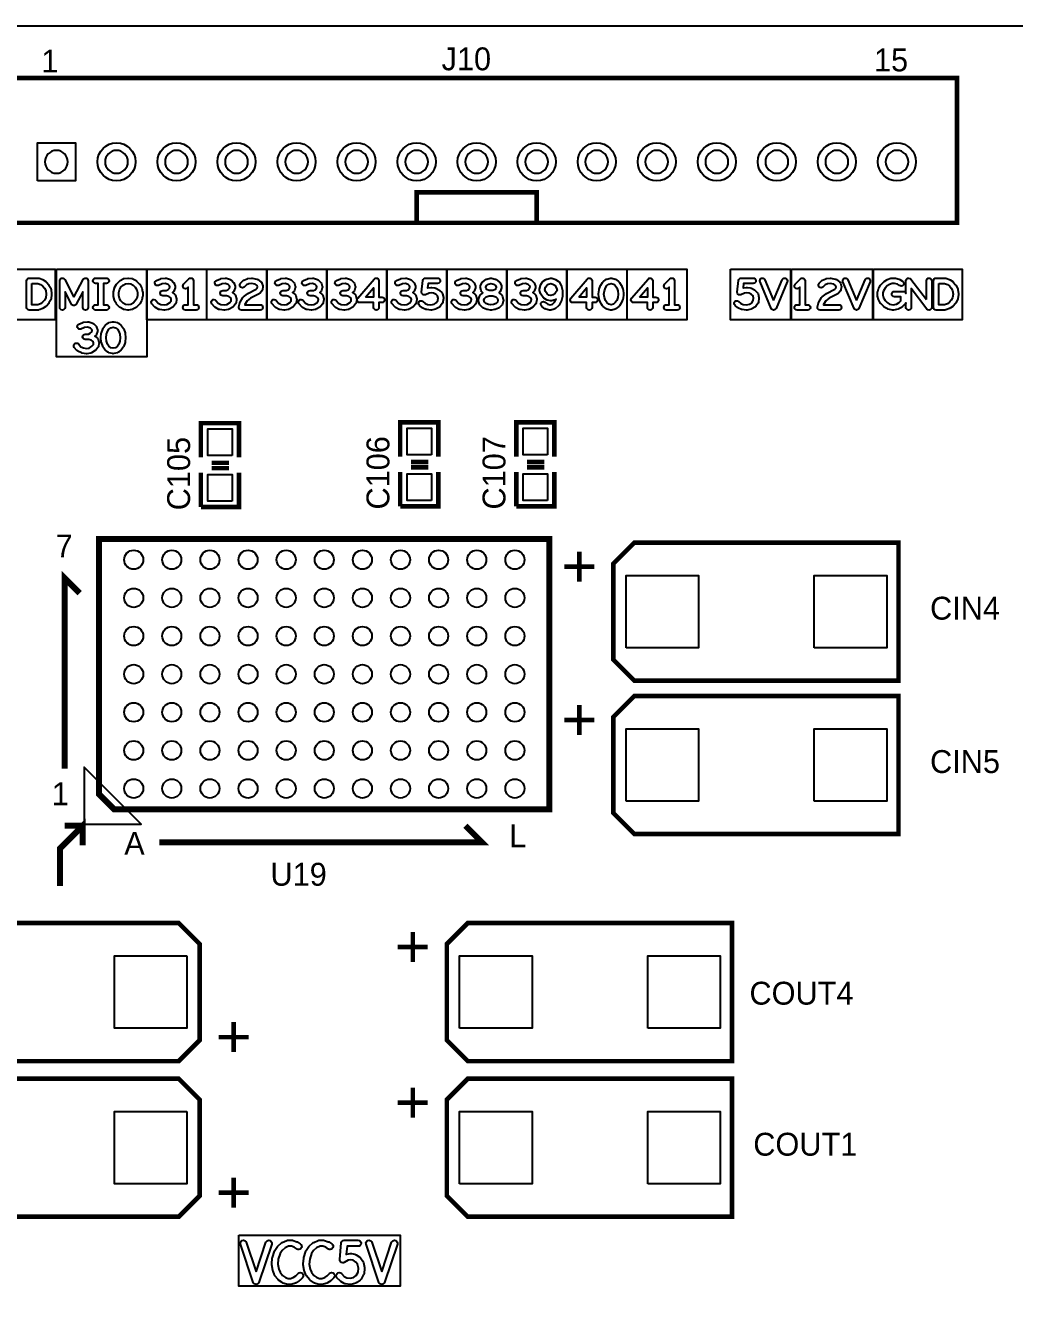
# Model space of a CAD drawing. Extents: x 0 to 260, y 0 to 180.
# Drawn here: x 73.58 to 106.51, y 137.4 to 180.34 of the extents above; entities that cross this region are included whole.
import ezdxf

# ---------------------------------------------------------------- set-up
doc = ezdxf.new("R2010")
doc.units = 0
for name, color, linetype in [('BG_DRILLHOLE', 193, 'CONTINUOUS'), ('BG_OUTLINE', 253, 'CONTINUOUS'), ('BG_SILKSCREEN_TOP', 6, 'CONTINUOUS'), ('PG_SILKSCREEN_TOP', 254, 'CONTINUOUS'), ('PIN_TOP', 96, 'CONTINUOUS'), ('RD_SILKSCREEN_TOP', 85, 'CONTINUOUS')]:
    doc.layers.add(name, color=color, linetype=linetype)

msp = doc.modelspace()

# ---------------------------------------------------------------- linework, layer by layer
at = {"layer": 'BG_DRILLHOLE'}
for points in [[(74.981562, 175.809656, 1), (74.219562, 175.809656, 1)], [(76.983082, 175.809656, 1), (76.221082, 175.809656, 1)], [(78.982062, 175.809656, 1), (78.220062, 175.809656, 1)], [(80.981042, 175.809656, 1), (80.219042, 175.809656, 1)], [(82.982562, 175.809656, 1), (82.220562, 175.809656, 1)], [(84.981542, 175.809656, 1), (84.219542, 175.809656, 1)], [(86.983062, 175.809656, 1), (86.221062, 175.809656, 1)], [(88.982042, 175.809656, 1), (88.220042, 175.809656, 1)], [(90.981022, 175.809656, 1), (90.219022, 175.809656, 1)], [(92.982542, 175.809656, 1), (92.220542, 175.809656, 1)], [(94.981522, 175.809656, 1), (94.219522, 175.809656, 1)], [(96.983042, 175.809656, 1), (96.221042, 175.809656, 1)], [(98.982022, 175.809656, 1), (98.220022, 175.809656, 1)], [(100.981002, 175.809656, 1), (100.219002, 175.809656, 1)], [(102.982522, 175.809656, 1), (102.220522, 175.809656, 1)]]:
    msp.add_lwpolyline(points, format="xyb", close=True, dxfattribs=at)
at = {"layer": 'BG_OUTLINE'}
msp.add_lwpolyline([(0, 180.34), (254, 180.34), (254, 0), (0, 0)], close=True, dxfattribs=at)
at = {"layer": 'BG_SILKSCREEN_TOP'}
for points in [[(71.61022, 172.23867), (74.560938, 172.23867), (74.560938, 170.54195), (71.61022, 170.54195)], [(74.5998, 172.23867), (77.608938, 172.23867), (77.608938, 169.3164), (74.5998, 169.3164)], [(77.61732, 172.23867), (79.59852, 172.23867), (79.59852, 170.54195), (77.61732, 170.54195)], [(79.6163, 172.23867), (81.5975, 172.23867), (81.5975, 170.54195), (79.6163, 170.54195)], [(81.61782, 172.23867), (83.59902, 172.23867), (83.59902, 170.54195), (81.61782, 170.54195)], [(83.6168, 172.23867), (85.598, 172.23867), (85.598, 170.54195), (83.6168, 170.54195)], [(85.61832, 172.23867), (87.59952, 172.23867), (87.59952, 170.54195), (85.61832, 170.54195)], [(87.6173, 172.23867), (89.5985, 172.23867), (89.5985, 170.54195), (87.6173, 170.54195)], [(89.61628, 172.23867), (91.59748, 172.23867), (91.59748, 170.54195), (89.61628, 170.54195)], [(91.6178, 172.23867), (93.599, 172.23867), (93.599, 170.54195), (91.6178, 170.54195)], [(93.61678, 172.23867), (95.59798, 172.23867), (95.59798, 170.54195), (93.61678, 170.54195)], [(97.0534, 172.23867), (99.06, 172.23867), (99.06, 170.54195), (97.0534, 170.54195)], [(99.084638, 172.23867), (101.787198, 172.23867), (101.787198, 170.54195), (99.084638, 170.54195)], [(101.82098, 172.23867), (104.771698, 172.23867), (104.771698, 170.54195), (101.82098, 170.54195)], [(73.786238, 171.760134), (73.9775, 171.760134), (74.07148, 171.724828), (74.141076, 171.6786), (74.201782, 171.605702), (74.247756, 171.52493), (74.259694, 171.404534), (74.247756, 171.284138), (74.201782, 171.203366), (74.141076, 171.130468), (74.07148, 171.08424), (73.9775, 171.048934), (73.786238, 171.048934)], [(76.897484, 171.748196), (76.9874, 171.759372), (77.077316, 171.748196), (77.15504, 171.703746), (77.227176, 171.63161), (77.27442, 171.548806), (77.29855, 171.452794), (77.29855, 171.356274), (77.27442, 171.260262), (77.227176, 171.177458), (77.15504, 171.105322), (77.077316, 171.060872), (76.9874, 171.049696), (76.897484, 171.060872), (76.81976, 171.105322), (76.747624, 171.177458), (76.70038, 171.260262), (76.67625, 171.356274), (76.67625, 171.452794), (76.70038, 171.548806), (76.747624, 171.63161), (76.81976, 171.703746)], [(84.90077, 171.300902), (85.1662, 171.609512), (85.1662, 171.300902)], [(89.01811, 171.345352), (89.13749, 171.345352), (89.237312, 171.312078), (89.29497, 171.25442), (89.311226, 171.197016), (89.29497, 171.139866), (89.250774, 171.09567), (89.159334, 171.06138), (89.0778, 171.04995), (88.996266, 171.06138), (88.904826, 171.09567), (88.86063, 171.139866), (88.844374, 171.197016), (88.86063, 171.25442), (88.918288, 171.312078)], [(88.997028, 171.737274), (89.0778, 171.75734), (89.158572, 171.737274), (89.228168, 171.68749), (89.250266, 171.635674), (89.235534, 171.584366), (89.192862, 171.54144), (89.137744, 171.523152), (89.017856, 171.523152), (88.962738, 171.54144), (88.920066, 171.584366), (88.905334, 171.635674), (88.927432, 171.68749)], [(90.994738, 171.736766), (91.075256, 171.757086), (91.142566, 171.737782), (91.204034, 171.696634), (91.259914, 171.607226), (91.278202, 171.525946), (91.217496, 171.435014), (91.15425, 171.382182), (91.071954, 171.361608), (91.00566, 171.371006), (90.94724, 171.410376), (90.89136, 171.488354), (90.87231, 171.55414), (90.89263, 171.634658), (90.93327, 171.696126)], [(92.00007, 171.300902), (92.2655, 171.609512), (92.2655, 171.300902)], [(93.00083, 171.738036), (93.0783, 171.75734), (93.15577, 171.738036), (93.219016, 171.685458), (93.265244, 171.615862), (93.302328, 171.517056), (93.314774, 171.404534), (93.302328, 171.292012), (93.265244, 171.193206), (93.219016, 171.12361), (93.15577, 171.071032), (93.0783, 171.051728), (93.00083, 171.071032), (92.937584, 171.12361), (92.891356, 171.193206), (92.854272, 171.292012), (92.841826, 171.404534), (92.854272, 171.517056), (92.891356, 171.615862), (92.937584, 171.685458)], [(94.02445, 171.300902), (94.28988, 171.609512), (94.28988, 171.300902)], [(103.996998, 171.760134), (104.18826, 171.760134), (104.28224, 171.724828), (104.351836, 171.6786), (104.412542, 171.605702), (104.458516, 171.52493), (104.470454, 171.404534), (104.458516, 171.284138), (104.412542, 171.203366), (104.351836, 171.130468), (104.28224, 171.08424), (104.18826, 171.048934), (103.996998, 171.048934)], [(76.41463, 170.286172), (76.4921, 170.305476), (76.56957, 170.286172), (76.632816, 170.233594), (76.679044, 170.163998), (76.716128, 170.065192), (76.728574, 169.95267), (76.716128, 169.840148), (76.679044, 169.741342), (76.632816, 169.671746), (76.56957, 169.619168), (76.4921, 169.599864), (76.41463, 169.619168), (76.351384, 169.671746), (76.305156, 169.741342), (76.268072, 169.840148), (76.255626, 169.95267), (76.268072, 170.065192), (76.305156, 170.163998), (76.351384, 170.233594)], [(80.674464, 140.06195), (86.05266, 140.06195), (86.05266, 138.36523), (80.674464, 138.36523)]]:
    msp.add_lwpolyline(points, close=True, dxfattribs=at)
for points in [[(73.608438, 171.849034, -0.414214), (73.697338, 171.937934), (73.993502, 171.937934, -0.089934), (74.024744, 171.932346), (74.143362, 171.887896, -0.057374), (74.161396, 171.878498), (74.250296, 171.819316, -0.072224), (74.269346, 171.802298), (74.343514, 171.713398, -0.044276), (74.352404, 171.700444), (74.411586, 171.596558, -0.10464), (74.422762, 171.561506), (74.437494, 171.413424, -0.025066), (74.438002, 171.404534, -0.025066), (74.437494, 171.395644), (74.422762, 171.247562, -0.10464), (74.411586, 171.21251), (74.352404, 171.108624, -0.044276), (74.343514, 171.09567), (74.269346, 171.00677, -0.072224), (74.250296, 170.989752), (74.161396, 170.93057, -0.057374), (74.143362, 170.921172), (74.024744, 170.876722, -0.089934), (73.993502, 170.871134), (73.697338, 170.871134, -0.414214), (73.608438, 170.960034)], [(75.184, 171.300902), (75.490324, 171.889928, -0.280031), (75.569318, 171.937934, -0.414214), (75.658218, 171.849034), (75.658218, 170.960034, -1), (75.480418, 170.960034), (75.480418, 171.485306), (75.262994, 171.067222, -0.607717), (75.105006, 171.067222), (74.887582, 171.485306), (74.887582, 170.960034, -1), (74.709782, 170.960034), (74.709782, 171.849034, -0.414214), (74.798682, 171.937934, -0.280031), (74.877676, 171.889928)], [(75.9079, 171.760134, -1), (75.9079, 171.937934), (76.2635, 171.937934, -1), (76.2635, 171.760134), (76.1746, 171.760134), (76.1746, 171.048934), (76.2635, 171.048934, -1), (76.2635, 170.871134), (75.9079, 170.871134, -1), (75.9079, 171.048934), (75.9968, 171.048934), (75.9968, 171.760134)], [(76.85786, 171.92244), (76.976478, 171.937172, -0.030834), (76.9874, 171.937934, -0.030834), (76.998322, 171.937172), (77.11694, 171.92244, -0.099469), (77.150214, 171.911518), (77.253846, 171.852082, -0.066491), (77.272388, 171.837604), (77.361288, 171.748704, -0.066491), (77.375766, 171.730162), (77.434948, 171.62653, -0.068852), (77.444092, 171.603924), (77.47381, 171.485306, -0.061323), (77.47635, 171.463716), (77.47635, 171.345352, -0.061323), (77.47381, 171.323762), (77.444092, 171.205144, -0.068852), (77.434948, 171.182538), (77.375766, 171.078906, -0.066491), (77.361288, 171.060364), (77.272388, 170.971464, -0.066491), (77.253846, 170.956986), (77.150214, 170.89755, -0.099469), (77.11694, 170.886628), (76.998322, 170.871896, -0.030834), (76.9874, 170.871134, -0.030834), (76.976478, 170.871896), (76.85786, 170.886628, -0.099469), (76.824586, 170.89755), (76.720954, 170.956986, -0.066491), (76.702412, 170.971464), (76.613512, 171.060364, -0.066491), (76.599034, 171.078906), (76.539852, 171.182538, -0.068852), (76.530708, 171.205144), (76.50099, 171.323762, -0.061323), (76.49845, 171.345352), (76.49845, 171.463716, -0.061323), (76.50099, 171.485306), (76.530708, 171.603924, -0.068852), (76.539852, 171.62653), (76.599034, 171.730162, -0.066491), (76.613512, 171.748704), (76.702412, 171.837604, -0.066491), (76.720954, 171.852082), (76.824586, 171.911518, -0.099469)], [(78.0923, 171.922694), (78.22565, 171.937426, -0.027198), (78.235302, 171.937934, -0.080555), (78.263496, 171.933362), (78.396846, 171.888912, -0.116207), (78.43139, 171.867322), (78.505558, 171.793154, -0.116207), (78.527148, 171.75861), (78.556866, 171.66971, -0.080555), (78.561438, 171.641516, -0.080555), (78.556866, 171.613322), (78.527148, 171.524422, -0.116722), (78.505558, 171.489624), (78.468728, 171.453048), (78.539086, 171.402756, -0.16941), (78.572614, 171.35475), (78.602332, 171.251118, -0.06969), (78.605888, 171.226734, -0.041664), (78.604618, 171.212002), (78.589632, 171.123102, -0.132718), (78.570328, 171.080938), (78.496414, 170.992038, -0.079415), (78.475332, 170.973496), (78.356714, 170.899328, -0.109491), (78.320392, 170.886628), (78.201774, 170.871896, -0.030834), (78.190852, 170.871134, -0.027198), (78.1812, 170.871642), (78.04785, 170.886374, -0.089286), (78.017624, 170.895264), (77.89926, 170.9547, -0.099664), (77.871574, 170.97629), (77.782674, 171.079922, -0.179034), (77.761338, 171.137834, -0.414214), (77.850238, 171.226734, -0.218386), (77.917802, 171.195746), (77.995018, 171.105576), (78.083156, 171.06138), (78.190344, 171.049442), (78.27899, 171.060618), (78.368906, 171.116752), (78.418436, 171.176188), (78.426056, 171.221654), (78.410308, 171.27601), (78.344522, 171.323254), (78.267306, 171.345352), (78.146402, 171.345352, -1), (78.146402, 171.523152), (78.25867, 171.523152), (78.316074, 171.551854), (78.365096, 171.600622), (78.378812, 171.641516), (78.365096, 171.68241), (78.320646, 171.72686), (78.22565, 171.75861), (78.125574, 171.747434), (78.00467, 171.693586, -0.104481), (77.968602, 171.685966, -0.414214), (77.879702, 171.774866, -0.29644), (77.932534, 171.856146), (78.065884, 171.915582, -0.07738)], [(78.837282, 171.733972), (79.015082, 171.911772, -0.198914), (79.07782, 171.937934, -0.414214), (79.16672, 171.849034), (79.16672, 171.048934), (79.25562, 171.048934, -1), (79.25562, 170.871134), (78.90002, 170.871134, -1), (78.90002, 171.048934), (78.98892, 171.048934), (78.98892, 171.634404), (78.962758, 171.608496, -0.198914), (78.90002, 171.582334, -0.414214), (78.81112, 171.671234, -0.198914)], [(80.09128, 171.922694), (80.22463, 171.937426, -0.027198), (80.234282, 171.937934, -0.080555), (80.262476, 171.933362), (80.395826, 171.888912, -0.116207), (80.43037, 171.867322), (80.504538, 171.793154, -0.116207), (80.526128, 171.75861), (80.555846, 171.66971, -0.080555), (80.560418, 171.641516, -0.080555), (80.555846, 171.613322), (80.526128, 171.524422, -0.116722), (80.504538, 171.489624), (80.467708, 171.453048), (80.538066, 171.402756, -0.16941), (80.571594, 171.35475), (80.601312, 171.251118, -0.06969), (80.604868, 171.226734, -0.041664), (80.603598, 171.212002), (80.588612, 171.123102, -0.132718), (80.569308, 171.080938), (80.495394, 170.992038, -0.079415), (80.474312, 170.973496), (80.355694, 170.899328, -0.109491), (80.319372, 170.886628), (80.200754, 170.871896, -0.030834), (80.189832, 170.871134, -0.027198), (80.18018, 170.871642), (80.04683, 170.886374, -0.089286), (80.016604, 170.895264), (79.89824, 170.9547, -0.099664), (79.870554, 170.97629), (79.781654, 171.079922, -0.179034), (79.760318, 171.137834, -0.414214), (79.849218, 171.226734, -0.218386), (79.916782, 171.195746), (79.993998, 171.105576), (80.082136, 171.06138), (80.189324, 171.049442), (80.27797, 171.060618), (80.367886, 171.116752), (80.417416, 171.176188), (80.425036, 171.221654), (80.409288, 171.27601), (80.343502, 171.323254), (80.266286, 171.345352), (80.145382, 171.345352, -1), (80.145382, 171.523152), (80.25765, 171.523152), (80.315054, 171.551854), (80.364076, 171.600622), (80.377792, 171.641516), (80.364076, 171.68241), (80.319626, 171.72686), (80.22463, 171.75861), (80.124554, 171.747434), (80.00365, 171.693586, -0.104481), (79.967582, 171.685966, -0.414214), (79.878682, 171.774866, -0.29644), (79.931514, 171.856146), (80.064864, 171.915582, -0.07738)], [(80.976978, 171.92244), (81.095596, 171.937172, -0.030834), (81.106518, 171.937934, -0.04967), (81.124044, 171.936156), (81.272126, 171.906438, -0.105478), (81.306162, 171.891706), (81.409794, 171.817792, -0.158614), (81.44256, 171.773596), (81.472278, 171.684696, -0.080555), (81.47685, 171.656502, -0.040959), (81.47558, 171.642024), (81.460848, 171.553124, -0.128769), (81.44256, 171.511976), (81.383124, 171.437808, -0.107872), (81.35366, 171.413932), (81.06537, 171.269914), (80.952086, 171.181522), (80.878934, 171.059856), (80.876648, 171.048934), (81.38795, 171.048934, -1), (81.38795, 170.871134), (80.76565, 170.871134, -0.414214), (80.67675, 170.960034, -0.054723), (80.678782, 170.979338), (80.7085, 171.112688, -0.080613), (80.719168, 171.139104), (80.808068, 171.287186, -0.092394), (80.829658, 171.31157), (80.963008, 171.415456, -0.049258), (80.97774, 171.424854), (81.256632, 171.5643), (81.289398, 171.60494), (81.29651, 171.649136), (81.283048, 171.689776), (81.218532, 171.736004), (81.103216, 171.759118), (81.011268, 171.747688), (80.935068, 171.714922), (80.858106, 171.638214, -0.198914), (80.795368, 171.612052, -0.414214), (80.706468, 171.700952, -0.198914), (80.73263, 171.76369), (80.82153, 171.85259, -0.09542), (80.849216, 171.87164), (80.952848, 171.91609, -0.070518)], [(82.0928, 171.922694), (82.22615, 171.937426, -0.027198), (82.235802, 171.937934, -0.080555), (82.263996, 171.933362), (82.397346, 171.888912, -0.116207), (82.43189, 171.867322), (82.506058, 171.793154, -0.116207), (82.527648, 171.75861), (82.557366, 171.66971, -0.080555), (82.561938, 171.641516, -0.080555), (82.557366, 171.613322), (82.527648, 171.524422, -0.116722), (82.506058, 171.489624), (82.469228, 171.453048), (82.539586, 171.402756, -0.16941), (82.573114, 171.35475), (82.602832, 171.251118, -0.06969), (82.606388, 171.226734, -0.041664), (82.605118, 171.212002), (82.590132, 171.123102, -0.132718), (82.570828, 171.080938), (82.496914, 170.992038, -0.079415), (82.475832, 170.973496), (82.357214, 170.899328, -0.109491), (82.320892, 170.886628), (82.202274, 170.871896, -0.030834), (82.191352, 170.871134, -0.027198), (82.1817, 170.871642), (82.04835, 170.886374, -0.089286), (82.018124, 170.895264), (81.89976, 170.9547, -0.099664), (81.872074, 170.97629), (81.783174, 171.079922, -0.179034), (81.761838, 171.137834, -0.414214), (81.850738, 171.226734, -0.218386), (81.918302, 171.195746), (81.995518, 171.105576), (82.083656, 171.06138), (82.190844, 171.049442), (82.27949, 171.060618), (82.369406, 171.116752), (82.418936, 171.176188), (82.426556, 171.221654), (82.410808, 171.27601), (82.345022, 171.323254), (82.267806, 171.345352), (82.146902, 171.345352, -1), (82.146902, 171.523152), (82.25917, 171.523152), (82.316574, 171.551854), (82.365596, 171.600622), (82.379312, 171.641516), (82.365596, 171.68241), (82.321146, 171.72686), (82.22615, 171.75861), (82.126074, 171.747434), (82.00517, 171.693586, -0.104481), (81.969102, 171.685966, -0.414214), (81.880202, 171.774866, -0.29644), (81.933034, 171.856146), (82.066384, 171.915582, -0.07738)], [(82.9945, 171.922694), (83.12785, 171.937426, -0.027198), (83.137502, 171.937934, -0.080555), (83.165696, 171.933362), (83.299046, 171.888912, -0.116207), (83.33359, 171.867322), (83.407758, 171.793154, -0.116207), (83.429348, 171.75861), (83.459066, 171.66971, -0.080555), (83.463638, 171.641516, -0.080555), (83.459066, 171.613322), (83.429348, 171.524422, -0.116722), (83.407758, 171.489624), (83.370928, 171.453048), (83.441286, 171.402756, -0.16941), (83.474814, 171.35475), (83.504532, 171.251118, -0.06969), (83.508088, 171.226734, -0.041664), (83.506818, 171.212002), (83.491832, 171.123102, -0.132718), (83.472528, 171.080938), (83.398614, 170.992038, -0.079415), (83.377532, 170.973496), (83.258914, 170.899328, -0.109491), (83.222592, 170.886628), (83.103974, 170.871896, -0.030834), (83.093052, 170.871134, -0.027198), (83.0834, 170.871642), (82.95005, 170.886374, -0.089286), (82.919824, 170.895264), (82.80146, 170.9547, -0.099664), (82.773774, 170.97629), (82.684874, 171.079922, -0.179034), (82.663538, 171.137834, -0.414214), (82.752438, 171.226734, -0.218386), (82.820002, 171.195746), (82.897218, 171.105576), (82.985356, 171.06138), (83.092544, 171.049442), (83.18119, 171.060618), (83.271106, 171.116752), (83.320636, 171.176188), (83.328256, 171.221654), (83.312508, 171.27601), (83.246722, 171.323254), (83.169506, 171.345352), (83.048602, 171.345352, -1), (83.048602, 171.523152), (83.16087, 171.523152), (83.218274, 171.551854), (83.267296, 171.600622), (83.281012, 171.641516), (83.267296, 171.68241), (83.222846, 171.72686), (83.12785, 171.75861), (83.027774, 171.747434), (82.90687, 171.693586, -0.104481), (82.870802, 171.685966, -0.414214), (82.781902, 171.774866, -0.29644), (82.834734, 171.856146), (82.968084, 171.915582, -0.07738)], [(84.09178, 171.922694), (84.22513, 171.937426, -0.027198), (84.234782, 171.937934, -0.080555), (84.262976, 171.933362), (84.396326, 171.888912, -0.116207), (84.43087, 171.867322), (84.505038, 171.793154, -0.116207), (84.526628, 171.75861), (84.556346, 171.66971, -0.080555), (84.560918, 171.641516, -0.080555), (84.556346, 171.613322), (84.526628, 171.524422, -0.116722), (84.505038, 171.489624), (84.468208, 171.453048), (84.538566, 171.402756, -0.16941), (84.572094, 171.35475), (84.601812, 171.251118, -0.06969), (84.605368, 171.226734, -0.041664), (84.604098, 171.212002), (84.589112, 171.123102, -0.132718), (84.569808, 171.080938), (84.495894, 170.992038, -0.079415), (84.474812, 170.973496), (84.356194, 170.899328, -0.109491), (84.319872, 170.886628), (84.201254, 170.871896, -0.030834), (84.190332, 170.871134, -0.027198), (84.18068, 170.871642), (84.04733, 170.886374, -0.089286), (84.017104, 170.895264), (83.89874, 170.9547, -0.099664), (83.871054, 170.97629), (83.782154, 171.079922, -0.179034), (83.760818, 171.137834, -0.414214), (83.849718, 171.226734, -0.218386), (83.917282, 171.195746), (83.994498, 171.105576), (84.082636, 171.06138), (84.189824, 171.049442), (84.27847, 171.060618), (84.368386, 171.116752), (84.417916, 171.176188), (84.425536, 171.221654), (84.409788, 171.27601), (84.344002, 171.323254), (84.266786, 171.345352), (84.145882, 171.345352, -1), (84.145882, 171.523152), (84.25815, 171.523152), (84.315554, 171.551854), (84.364576, 171.600622), (84.378292, 171.641516), (84.364576, 171.68241), (84.320126, 171.72686), (84.22513, 171.75861), (84.125054, 171.747434), (84.00415, 171.693586, -0.104481), (83.968082, 171.685966, -0.414214), (83.879182, 171.774866, -0.29644), (83.932014, 171.856146), (84.065364, 171.915582, -0.07738)], [(84.639658, 171.269914), (85.18779, 171.906946, -0.219135), (85.2551, 171.937934, -0.414214), (85.344, 171.849034), (85.344, 171.300902), (85.447632, 171.300902, -1), (85.447632, 171.123102), (85.344, 171.123102), (85.344, 170.960034, -1), (85.1662, 170.960034), (85.1662, 171.123102), (84.706968, 171.123102, -0.414214), (84.618068, 171.212002, -0.179514)], [(86.0933, 171.922694), (86.22665, 171.937426, -0.027198), (86.236302, 171.937934, -0.080555), (86.264496, 171.933362), (86.397846, 171.888912, -0.116207), (86.43239, 171.867322), (86.506558, 171.793154, -0.116207), (86.528148, 171.75861), (86.557866, 171.66971, -0.080555), (86.562438, 171.641516, -0.080555), (86.557866, 171.613322), (86.528148, 171.524422, -0.116722), (86.506558, 171.489624), (86.469728, 171.453048), (86.540086, 171.402756, -0.16941), (86.573614, 171.35475), (86.603332, 171.251118, -0.06969), (86.606888, 171.226734, -0.041664), (86.605618, 171.212002), (86.590632, 171.123102, -0.132718), (86.571328, 171.080938), (86.497414, 170.992038, -0.079415), (86.476332, 170.973496), (86.357714, 170.899328, -0.109491), (86.321392, 170.886628), (86.202774, 170.871896, -0.030834), (86.191852, 170.871134, -0.027198), (86.1822, 170.871642), (86.04885, 170.886374, -0.089286), (86.018624, 170.895264), (85.90026, 170.9547, -0.099664), (85.872574, 170.97629), (85.783674, 171.079922, -0.179034), (85.762338, 171.137834, -0.414214), (85.851238, 171.226734, -0.218386), (85.918802, 171.195746), (85.996018, 171.105576), (86.084156, 171.06138), (86.191344, 171.049442), (86.27999, 171.060618), (86.369906, 171.116752), (86.419436, 171.176188), (86.427056, 171.221654), (86.411308, 171.27601), (86.345522, 171.323254), (86.268306, 171.345352), (86.147402, 171.345352, -1), (86.147402, 171.523152), (86.25967, 171.523152), (86.317074, 171.551854), (86.366096, 171.600622), (86.379812, 171.641516), (86.366096, 171.68241), (86.321646, 171.72686), (86.22665, 171.75861), (86.126574, 171.747434), (86.00567, 171.693586, -0.104481), (85.969602, 171.685966, -0.414214), (85.880702, 171.774866, -0.29644), (85.933534, 171.856146), (86.066884, 171.915582, -0.07738)], [(86.812628, 171.859194, -0.380811), (86.90102, 171.937934), (87.30107, 171.937934, -1), (87.30107, 171.760134), (86.980268, 171.760134), (86.962742, 171.607734, -0.042686), (86.977474, 171.61129), (87.081106, 171.626022, -0.035088), (87.093552, 171.626784, -0.035088), (87.105998, 171.626022), (87.209884, 171.61129, -0.095212), (87.241634, 171.600368), (87.345266, 171.540932, -0.065986), (87.363808, 171.526708), (87.437976, 171.452794, -0.137169), (87.461598, 171.411138), (87.491062, 171.29252, -0.060627), (87.493602, 171.271184, -0.030834), (87.49284, 171.260262), (87.478108, 171.141644, -0.125146), (87.46236, 171.10075), (87.388192, 170.997118, -0.10788), (87.359998, 170.971718), (87.256366, 170.912536, -0.075461), (87.231474, 170.902884), (87.098124, 170.873166, -0.054723), (87.07882, 170.871134, -0.027198), (87.069168, 170.871642), (86.935818, 170.886374, -0.074182), (86.910418, 170.892978), (86.806786, 170.937428, -0.07251), (86.784942, 170.95089), (86.696042, 171.025058, -0.222596), (86.664038, 171.093384, -0.414214), (86.752938, 171.182284, -0.175251), (86.809834, 171.16171), (86.888828, 171.095924), (86.96833, 171.061634), (87.073994, 171.04995), (87.179658, 171.073572), (87.254842, 171.116498), (87.304626, 171.18584), (87.314532, 171.26585), (87.294974, 171.344336), (87.246714, 171.392342), (87.167974, 171.437554), (87.093552, 171.447968), (87.014812, 171.436792), (86.892638, 171.382436, -0.104481), (86.85657, 171.374816, -0.414214), (86.76767, 171.463716, -0.028619), (86.768178, 171.473876)], [(88.09228, 171.922694), (88.22563, 171.937426, -0.027198), (88.235282, 171.937934, -0.080555), (88.263476, 171.933362), (88.396826, 171.888912, -0.116207), (88.43137, 171.867322), (88.505538, 171.793154, -0.116207), (88.527128, 171.75861), (88.556846, 171.66971, -0.080555), (88.561418, 171.641516, -0.080555), (88.556846, 171.613322), (88.527128, 171.524422, -0.116722), (88.505538, 171.489624), (88.468708, 171.453048), (88.539066, 171.402756, -0.16941), (88.572594, 171.35475), (88.602312, 171.251118, -0.06969), (88.605868, 171.226734, -0.041664), (88.604598, 171.212002), (88.589612, 171.123102, -0.132718), (88.570308, 171.080938), (88.496394, 170.992038, -0.079415), (88.475312, 170.973496), (88.356694, 170.899328, -0.109491), (88.320372, 170.886628), (88.201754, 170.871896, -0.030834), (88.190832, 170.871134, -0.027198), (88.18118, 170.871642), (88.04783, 170.886374, -0.089286), (88.017604, 170.895264), (87.89924, 170.9547, -0.099664), (87.871554, 170.97629), (87.782654, 171.079922, -0.179034), (87.761318, 171.137834, -0.414214), (87.850218, 171.226734, -0.218386), (87.917782, 171.195746), (87.994998, 171.105576), (88.083136, 171.06138), (88.190324, 171.049442), (88.27897, 171.060618), (88.368886, 171.116752), (88.418416, 171.176188), (88.426036, 171.221654), (88.410288, 171.27601), (88.344502, 171.323254), (88.267286, 171.345352), (88.146382, 171.345352, -1), (88.146382, 171.523152), (88.25865, 171.523152), (88.316054, 171.551854), (88.365076, 171.600622), (88.378792, 171.641516), (88.365076, 171.68241), (88.320626, 171.72686), (88.22563, 171.75861), (88.125554, 171.747434), (88.00465, 171.693586, -0.104481), (87.968582, 171.685966, -0.414214), (87.879682, 171.774866, -0.29644), (87.932514, 171.856146), (88.065864, 171.915582, -0.07738)], [(88.937592, 171.905676), (89.05621, 171.935394, -0.061323), (89.0778, 171.937934, -0.061323), (89.09939, 171.935394), (89.218008, 171.905676, -0.09376), (89.24798, 171.891706), (89.351612, 171.817792, -0.137621), (89.381838, 171.780454), (89.426288, 171.676568, -0.101571), (89.4334, 171.641516, -0.06969), (89.429844, 171.617132), (89.400126, 171.5135, -0.126912), (89.377774, 171.475146), (89.351866, 171.448984), (89.436956, 171.36364, -0.128358), (89.459816, 171.325032), (89.48928, 171.221146, -0.068801), (89.492582, 171.197016, -0.069492), (89.48928, 171.172632), (89.459816, 171.069, -0.127662), (89.436956, 171.030646), (89.362788, 170.956478, -0.107068), (89.331292, 170.935904), (89.212674, 170.891454, -0.054696), (89.193878, 170.886628), (89.090246, 170.871896, -0.035088), (89.0778, 170.871134, -0.035088), (89.065354, 170.871896), (88.961722, 170.886628, -0.054696), (88.942926, 170.891454), (88.824308, 170.935904, -0.107068), (88.792812, 170.956478), (88.718644, 171.030646, -0.127662), (88.695784, 171.069), (88.66632, 171.172632, -0.069492), (88.663018, 171.197016, -0.068801), (88.66632, 171.221146), (88.695784, 171.325032, -0.128358), (88.718644, 171.36364), (88.803734, 171.448984), (88.777826, 171.475146, -0.126912), (88.755474, 171.5135), (88.725756, 171.617132, -0.06969), (88.7222, 171.641516, -0.101571), (88.729312, 171.676568), (88.773762, 171.780454, -0.137621), (88.803988, 171.817792), (88.90762, 171.891706, -0.09376)], [(90.09126, 171.922694), (90.22461, 171.937426, -0.027198), (90.234262, 171.937934, -0.080555), (90.262456, 171.933362), (90.395806, 171.888912, -0.116207), (90.43035, 171.867322), (90.504518, 171.793154, -0.116207), (90.526108, 171.75861), (90.555826, 171.66971, -0.080555), (90.560398, 171.641516, -0.080555), (90.555826, 171.613322), (90.526108, 171.524422, -0.116722), (90.504518, 171.489624), (90.467688, 171.453048), (90.538046, 171.402756, -0.16941), (90.571574, 171.35475), (90.601292, 171.251118, -0.06969), (90.604848, 171.226734, -0.041664), (90.603578, 171.212002), (90.588592, 171.123102, -0.132718), (90.569288, 171.080938), (90.495374, 170.992038, -0.079415), (90.474292, 170.973496), (90.355674, 170.899328, -0.109491), (90.319352, 170.886628), (90.200734, 170.871896, -0.030834), (90.189812, 170.871134, -0.027198), (90.18016, 170.871642), (90.04681, 170.886374, -0.089286), (90.016584, 170.895264), (89.89822, 170.9547, -0.099664), (89.870534, 170.97629), (89.781634, 171.079922, -0.179034), (89.760298, 171.137834, -0.414214), (89.849198, 171.226734, -0.218386), (89.916762, 171.195746), (89.993978, 171.105576), (90.082116, 171.06138), (90.189304, 171.049442), (90.27795, 171.060618), (90.367866, 171.116752), (90.417396, 171.176188), (90.425016, 171.221654), (90.409268, 171.27601), (90.343482, 171.323254), (90.266266, 171.345352), (90.145362, 171.345352, -1), (90.145362, 171.523152), (90.25763, 171.523152), (90.315034, 171.551854), (90.364056, 171.600622), (90.377772, 171.641516), (90.364056, 171.68241), (90.319606, 171.72686), (90.22461, 171.75861), (90.124534, 171.747434), (90.00363, 171.693586, -0.104481), (89.967562, 171.685966, -0.414214), (89.878662, 171.774866, -0.29644), (89.931494, 171.856146), (90.064844, 171.915582, -0.07738)], [(90.936572, 171.905676), (91.05519, 171.935394, -0.061323), (91.07678, 171.937934, -0.06969), (91.101164, 171.934378), (91.204796, 171.90466, -0.077551), (91.229688, 171.89323), (91.318588, 171.834048, -0.106229), (91.34475, 171.807378), (91.418918, 171.68876, -0.085448), (91.430348, 171.66082), (91.460066, 171.52747, -0.054723), (91.462098, 171.508166), (91.462098, 171.345352, -0.054723), (91.460066, 171.326048), (91.430348, 171.192698, -0.072247), (91.421204, 171.168822), (91.347036, 171.035472, -0.089019), (91.327224, 171.011088), (91.223592, 170.922188, -0.11648), (91.18727, 170.903392), (91.068652, 170.873674, -0.061323), (91.047062, 170.871134, -0.061498), (91.025472, 170.873928), (90.907108, 170.903646, -0.093557), (90.877136, 170.917362), (90.77325, 170.991276, -0.242703), (90.735912, 171.063666, -0.414214), (90.824812, 171.152566, -0.156193), (90.876374, 171.136056), (90.966544, 171.071794), (91.047062, 171.051728), (91.12377, 171.070778), (91.199462, 171.135802), (91.254072, 171.2341), (91.252294, 171.232576, -0.112852), (91.216988, 171.214542), (91.09837, 171.184824, -0.061323), (91.07678, 171.182284, -0.035088), (91.064334, 171.183046), (90.960702, 171.197778, -0.113042), (90.923618, 171.212002), (90.834718, 171.271438, -0.09007), (90.811858, 171.293536), (90.73769, 171.397168, -0.085953), (90.724736, 171.4246), (90.695018, 171.528232, -0.06969), (90.691462, 171.552616, -0.061323), (90.694002, 171.574206), (90.72372, 171.692824, -0.08597), (90.736166, 171.72051), (90.795348, 171.80941, -0.09902), (90.819986, 171.834048), (90.908886, 171.89323, -0.08597)], [(91.738958, 171.269914), (92.28709, 171.906946, -0.219135), (92.3544, 171.937934, -0.414214), (92.4433, 171.849034), (92.4433, 171.300902), (92.546932, 171.300902, -1), (92.546932, 171.123102), (92.4433, 171.123102), (92.4433, 170.960034, -1), (92.2655, 170.960034), (92.2655, 171.123102), (91.806268, 171.123102, -0.414214), (91.717368, 171.212002, -0.179514)], [(92.938092, 171.905676), (93.05671, 171.935394, -0.061323), (93.0783, 171.937934, -0.061323), (93.09989, 171.935394), (93.218508, 171.905676, -0.112852), (93.253814, 171.887642), (93.342714, 171.813728, -0.072224), (93.359732, 171.794678), (93.418914, 171.705778, -0.057374), (93.428312, 171.687744), (93.472762, 171.569126, -0.062594), (93.477842, 171.547536), (93.492574, 171.414186, -0.027198), (93.493082, 171.404534, -0.027198), (93.492574, 171.394882), (93.477842, 171.261532, -0.062594), (93.472762, 171.239942), (93.428312, 171.121324, -0.057374), (93.418914, 171.10329), (93.359732, 171.01439, -0.072224), (93.342714, 170.99534), (93.253814, 170.921426, -0.112852), (93.218508, 170.903392), (93.09989, 170.873674, -0.061323), (93.0783, 170.871134, -0.061323), (93.05671, 170.873674), (92.938092, 170.903392, -0.112852), (92.902786, 170.921426), (92.813886, 170.99534, -0.072224), (92.796868, 171.01439), (92.737686, 171.10329, -0.057374), (92.728288, 171.121324), (92.683838, 171.239942, -0.062594), (92.678758, 171.261532), (92.664026, 171.394882, -0.027198), (92.663518, 171.404534, -0.027198), (92.664026, 171.414186), (92.678758, 171.547536, -0.062594), (92.683838, 171.569126), (92.728288, 171.687744, -0.057374), (92.737686, 171.705778), (92.796868, 171.794678, -0.072224), (92.813886, 171.813728), (92.902786, 171.887642, -0.112852)], [(93.763338, 171.269914), (94.31147, 171.906946, -0.219135), (94.37878, 171.937934, -0.414214), (94.46768, 171.849034), (94.46768, 171.300902), (94.571312, 171.300902, -1), (94.571312, 171.123102), (94.46768, 171.123102), (94.46768, 170.960034, -1), (94.28988, 170.960034), (94.28988, 171.123102), (93.830648, 171.123102, -0.414214), (93.741748, 171.212002, -0.179514)], [(94.862142, 171.733972), (95.039942, 171.911772, -0.198914), (95.10268, 171.937934, -0.414214), (95.19158, 171.849034), (95.19158, 171.048934), (95.28048, 171.048934, -1), (95.28048, 170.871134), (94.92488, 170.871134, -1), (94.92488, 171.048934), (95.01378, 171.048934), (95.01378, 171.634404), (94.987618, 171.608496, -0.198914), (94.92488, 171.582334, -0.414214), (94.83598, 171.671234, -0.198914)], [(97.325688, 171.859194, -0.380811), (97.41408, 171.937934), (97.81413, 171.937934, -1), (97.81413, 171.760134), (97.493328, 171.760134), (97.475802, 171.607734, -0.042686), (97.490534, 171.61129), (97.594166, 171.626022, -0.035088), (97.606612, 171.626784, -0.035088), (97.619058, 171.626022), (97.722944, 171.61129, -0.095212), (97.754694, 171.600368), (97.858326, 171.540932, -0.065986), (97.876868, 171.526708), (97.951036, 171.452794, -0.137169), (97.974658, 171.411138), (98.004122, 171.29252, -0.060627), (98.006662, 171.271184, -0.030834), (98.0059, 171.260262), (97.991168, 171.141644, -0.125146), (97.97542, 171.10075), (97.901252, 170.997118, -0.10788), (97.873058, 170.971718), (97.769426, 170.912536, -0.075461), (97.744534, 170.902884), (97.611184, 170.873166, -0.054723), (97.59188, 170.871134, -0.027198), (97.582228, 170.871642), (97.448878, 170.886374, -0.074182), (97.423478, 170.892978), (97.319846, 170.937428, -0.07251), (97.298002, 170.95089), (97.209102, 171.025058, -0.222596), (97.177098, 171.093384, -0.414214), (97.265998, 171.182284, -0.175251), (97.322894, 171.16171), (97.401888, 171.095924), (97.48139, 171.061634), (97.587054, 171.04995), (97.692718, 171.073572), (97.767902, 171.116498), (97.817686, 171.18584), (97.827592, 171.26585), (97.808034, 171.344336), (97.759774, 171.392342), (97.681034, 171.437554), (97.606612, 171.447968), (97.527872, 171.436792), (97.405698, 171.382436, -0.104481), (97.36963, 171.374816, -0.414214), (97.28073, 171.463716, -0.028619), (97.281238, 171.473876)], [(98.49358, 171.191174), (98.78187, 171.883324, -0.302386), (98.863912, 171.937934, -0.414214), (98.952812, 171.849034, -0.09902), (98.945954, 171.814744), (98.575622, 170.925744, -0.302386), (98.49358, 170.871134, -0.302386), (98.411538, 170.925744), (98.041206, 171.814744, -0.09902), (98.034348, 171.849034, -0.414214), (98.123248, 171.937934, -0.302386), (98.20529, 171.883324)], [(99.211638, 171.733972), (99.389438, 171.911772, -0.198914), (99.452176, 171.937934, -0.414214), (99.541076, 171.849034), (99.541076, 171.048934), (99.629976, 171.048934, -1), (99.629976, 170.871134), (99.274376, 170.871134, -1), (99.274376, 171.048934), (99.363276, 171.048934), (99.363276, 171.634404), (99.337114, 171.608496, -0.198914), (99.274376, 171.582334, -0.414214), (99.185476, 171.671234, -0.198914)], [(100.254054, 171.92244), (100.372672, 171.937172, -0.030834), (100.383594, 171.937934, -0.04967), (100.40112, 171.936156), (100.549202, 171.906438, -0.105478), (100.583238, 171.891706), (100.68687, 171.817792, -0.158614), (100.719636, 171.773596), (100.749354, 171.684696, -0.080555), (100.753926, 171.656502, -0.040959), (100.752656, 171.642024), (100.737924, 171.553124, -0.128769), (100.719636, 171.511976), (100.6602, 171.437808, -0.107872), (100.630736, 171.413932), (100.342446, 171.269914), (100.229162, 171.181522), (100.15601, 171.059856), (100.153724, 171.048934), (100.665026, 171.048934, -1), (100.665026, 170.871134), (100.042726, 170.871134, -0.414214), (99.953826, 170.960034, -0.054723), (99.955858, 170.979338), (99.985576, 171.112688, -0.080613), (99.996244, 171.139104), (100.085144, 171.287186, -0.092394), (100.106734, 171.31157), (100.240084, 171.415456, -0.049258), (100.254816, 171.424854), (100.533708, 171.5643), (100.566474, 171.60494), (100.573586, 171.649136), (100.560124, 171.689776), (100.495608, 171.736004), (100.380292, 171.759118), (100.288344, 171.747688), (100.212144, 171.714922), (100.135182, 171.638214, -0.198914), (100.072444, 171.612052, -0.414214), (99.983544, 171.700952, -0.198914), (100.009706, 171.76369), (100.098606, 171.85259, -0.09542), (100.126292, 171.87164), (100.229924, 171.91609, -0.070518)], [(101.255576, 171.191174), (101.543866, 171.883324, -0.302386), (101.625908, 171.937934, -0.414214), (101.714808, 171.849034, -0.09902), (101.70795, 171.814744), (101.337618, 170.925744, -0.302386), (101.255576, 170.871134, -0.302386), (101.173534, 170.925744), (100.803202, 171.814744, -0.09902), (100.796344, 171.849034, -0.414214), (100.885244, 171.937934, -0.302386), (100.967286, 171.883324)], [(103.584248, 171.222162), (103.584248, 171.849034, -1), (103.762048, 171.849034), (103.762048, 170.960034, -0.414214), (103.673148, 170.871134, -0.233023), (103.602536, 170.905932), (103.080312, 171.586906), (103.080312, 170.960034, -1), (102.902512, 170.960034), (102.902512, 171.117768, -0.140302), (102.878636, 171.075096), (102.789736, 170.986196, -0.067108), (102.77094, 170.971718), (102.667054, 170.912536, -0.07987), (102.640638, 170.90263), (102.492556, 170.872912, -0.04967), (102.47503, 170.871134, -0.04967), (102.457504, 170.872912), (102.309422, 170.90263, -0.07987), (102.283006, 170.912536), (102.17912, 170.971718, -0.067108), (102.160324, 170.986196), (102.071424, 171.075096, -0.066491), (102.056946, 171.093638), (101.997764, 171.19727, -0.068852), (101.98862, 171.219876), (101.958902, 171.338494, -0.061323), (101.956362, 171.360084), (101.956362, 171.463716, -0.080555), (101.960934, 171.49191), (101.990652, 171.58081, -0.048719), (101.997764, 171.596558), (102.056946, 171.700444, -0.067108), (102.071424, 171.71924), (102.160324, 171.80814, -0.049391), (102.173786, 171.819316), (102.262686, 171.878498, -0.057374), (102.28072, 171.887896), (102.399338, 171.932346, -0.089934), (102.43058, 171.937934), (102.534212, 171.937934, -0.061323), (102.555802, 171.935394), (102.67442, 171.905676, -0.08597), (102.702106, 171.89323), (102.791006, 171.834048, -0.251136), (102.83063, 171.760134, -0.414214), (102.74173, 171.671234, -0.148069), (102.692454, 171.68622), (102.616254, 171.736766), (102.52329, 171.760134), (102.446582, 171.760134), (102.352602, 171.724828), (102.279704, 171.676314), (102.205536, 171.602146), (102.156514, 171.516294), (102.134162, 171.449238), (102.134162, 171.371006), (102.158292, 171.274994), (102.205536, 171.19219), (102.277418, 171.120308), (102.358444, 171.07408), (102.47503, 171.050712), (102.591616, 171.07408), (102.672642, 171.120308), (102.726998, 171.174664), (102.726998, 171.315634), (102.51948, 171.315634, -1), (102.51948, 171.493434), (102.815898, 171.493434, -0.34897), (102.902512, 171.4246), (102.902512, 171.849034, -0.414214), (102.991412, 171.937934, -0.233023), (103.062024, 171.903136)], [(103.819198, 171.849034, -0.414214), (103.908098, 171.937934), (104.204262, 171.937934, -0.089934), (104.235504, 171.932346), (104.354122, 171.887896, -0.057374), (104.372156, 171.878498), (104.461056, 171.819316, -0.072224), (104.480106, 171.802298), (104.554274, 171.713398, -0.044276), (104.563164, 171.700444), (104.622346, 171.596558, -0.10464), (104.633522, 171.561506), (104.648254, 171.413424, -0.025066), (104.648762, 171.404534, -0.025066), (104.648254, 171.395644), (104.633522, 171.247562, -0.10464), (104.622346, 171.21251), (104.563164, 171.108624, -0.044276), (104.554274, 171.09567), (104.480106, 171.00677, -0.072224), (104.461056, 170.989752), (104.372156, 170.93057, -0.057374), (104.354122, 170.921172), (104.235504, 170.876722, -0.089934), (104.204262, 170.871134), (103.908098, 170.871134, -0.414214), (103.819198, 170.960034)], [(75.50658, 170.47083), (75.63993, 170.485562, -0.027198), (75.649582, 170.48607, -0.080555), (75.677776, 170.481498), (75.811126, 170.437048, -0.116207), (75.84567, 170.415458), (75.919838, 170.34129, -0.116207), (75.941428, 170.306746), (75.971146, 170.217846, -0.080555), (75.975718, 170.189652, -0.080555), (75.971146, 170.161458), (75.941428, 170.072558, -0.116722), (75.919838, 170.03776), (75.883008, 170.001184), (75.953366, 169.950892, -0.16941), (75.986894, 169.902886), (76.016612, 169.799254, -0.06969), (76.020168, 169.77487, -0.041664), (76.018898, 169.760138), (76.003912, 169.671238, -0.132718), (75.984608, 169.629074), (75.910694, 169.540174, -0.079415), (75.889612, 169.521632), (75.770994, 169.447464, -0.109491), (75.734672, 169.434764), (75.616054, 169.420032, -0.030834), (75.605132, 169.41927, -0.027198), (75.59548, 169.419778), (75.46213, 169.43451, -0.089286), (75.431904, 169.4434), (75.31354, 169.502836, -0.099664), (75.285854, 169.524426), (75.196954, 169.628058, -0.179034), (75.175618, 169.68597, -0.414214), (75.264518, 169.77487, -0.218386), (75.332082, 169.743882), (75.409298, 169.653712), (75.497436, 169.609516), (75.604624, 169.597578), (75.69327, 169.608754), (75.783186, 169.664888), (75.832716, 169.724324), (75.840336, 169.76979), (75.824588, 169.824146), (75.758802, 169.87139), (75.681586, 169.893488), (75.560682, 169.893488, -1), (75.560682, 170.071288), (75.67295, 170.071288), (75.730354, 170.09999), (75.779376, 170.148758), (75.793092, 170.189652), (75.779376, 170.230546), (75.734926, 170.274996), (75.63993, 170.306746), (75.539854, 170.29557), (75.41895, 170.241722, -0.104481), (75.382882, 170.234102, -0.414214), (75.293982, 170.323002, -0.29644), (75.346814, 170.404282), (75.480164, 170.463718, -0.07738)], [(76.351892, 170.453812), (76.47051, 170.48353, -0.061323), (76.4921, 170.48607, -0.061323), (76.51369, 170.48353), (76.632308, 170.453812, -0.112852), (76.667614, 170.435778), (76.756514, 170.361864, -0.072224), (76.773532, 170.342814), (76.832714, 170.253914, -0.057374), (76.842112, 170.23588), (76.886562, 170.117262, -0.062594), (76.891642, 170.095672), (76.906374, 169.962322, -0.027198), (76.906882, 169.95267, -0.027198), (76.906374, 169.943018), (76.891642, 169.809668, -0.062594), (76.886562, 169.788078), (76.842112, 169.66946, -0.057374), (76.832714, 169.651426), (76.773532, 169.562526, -0.072224), (76.756514, 169.543476), (76.667614, 169.469562, -0.112852), (76.632308, 169.451528), (76.51369, 169.42181, -0.061323), (76.4921, 169.41927, -0.061323), (76.47051, 169.42181), (76.351892, 169.451528, -0.112852), (76.316586, 169.469562), (76.227686, 169.543476, -0.072224), (76.210668, 169.562526), (76.151486, 169.651426, -0.057374), (76.142088, 169.66946), (76.097638, 169.788078, -0.062594), (76.092558, 169.809668), (76.077826, 169.943018, -0.027198), (76.077318, 169.95267, -0.027198), (76.077826, 169.962322), (76.092558, 170.095672, -0.062594), (76.097638, 170.117262), (76.142088, 170.23588, -0.057374), (76.151486, 170.253914), (76.210668, 170.342814, -0.072224), (76.227686, 170.361864), (76.316586, 170.435778, -0.112852)], [(81.253076, 138.84529), (81.580228, 139.826238, -0.322662), (81.676494, 139.89558, -0.414214), (81.778094, 139.79398, -0.08101), (81.77276, 139.761722), (81.349342, 138.491722, -0.322662), (81.253076, 138.42238, -0.322662), (81.15681, 138.491722), (80.733392, 139.761722, -0.08101), (80.728058, 139.79398, -0.414214), (80.829658, 139.89558, -0.322662), (80.925924, 139.826238)], [(82.277458, 139.887706, -0.099165), (82.316574, 139.89558), (82.451956, 139.89558, -0.086179), (82.486246, 139.889738), (82.604864, 139.84732, -0.053809), (82.624422, 139.837668), (82.726022, 139.774168, -0.258725), (82.773774, 139.688062, -0.414214), (82.672174, 139.586462, -0.141007), (82.618326, 139.601956), (82.526124, 139.659614), (82.43443, 139.69238), (82.336894, 139.69238), (82.219038, 139.643358), (82.123026, 139.557506), (82.05343, 139.453112), (81.993232, 139.26566), (81.9785, 139.100052), (82.008472, 138.933174), (82.04962, 138.829796), (82.133186, 138.725402), (82.228436, 138.65733), (82.317082, 138.62558), (82.400394, 138.62558), (82.492088, 138.658346), (82.574638, 138.709908), (82.651346, 138.786362, -0.198453), (82.722974, 138.81608, -0.414214), (82.824574, 138.71448, -0.199373), (82.794602, 138.642598), (82.709766, 138.558016, -0.056235), (82.691986, 138.543792), (82.590386, 138.480292, -0.053809), (82.570828, 138.47064), (82.452464, 138.428222, -0.086179), (82.418174, 138.42238), (82.299556, 138.42238, -0.086179), (82.265266, 138.428222), (82.146648, 138.47064, -0.069646), (82.121756, 138.483848), (82.003392, 138.56843, -0.068418), (81.983326, 138.58748), (81.881726, 138.71448, -0.073526), (81.86674, 138.740134), (81.81594, 138.867134, -0.051563), (81.810098, 138.8872), (81.776062, 139.0777, -0.043986), (81.774538, 139.09548, -0.022558), (81.775046, 139.104624), (81.792064, 139.295124, -0.05497), (81.796382, 139.316968), (81.8642, 139.52855, -0.069648), (81.876392, 139.55395), (81.960974, 139.68095, -0.063607), (81.977992, 139.700254), (82.09661, 139.806172, -0.083507), (82.125058, 139.824206)], [(83.323938, 139.887706, -0.099165), (83.363054, 139.89558), (83.498436, 139.89558, -0.086179), (83.532726, 139.889738), (83.651344, 139.84732, -0.053809), (83.670902, 139.837668), (83.772502, 139.774168, -0.258725), (83.820254, 139.688062, -0.414214), (83.718654, 139.586462, -0.141007), (83.664806, 139.601956), (83.572604, 139.659614), (83.48091, 139.69238), (83.383374, 139.69238), (83.265518, 139.643358), (83.169506, 139.557506), (83.09991, 139.453112), (83.039712, 139.26566), (83.02498, 139.100052), (83.054952, 138.933174), (83.0961, 138.829796), (83.179666, 138.725402), (83.274916, 138.65733), (83.363562, 138.62558), (83.446874, 138.62558), (83.538568, 138.658346), (83.621118, 138.709908), (83.697826, 138.786362, -0.198453), (83.769454, 138.81608, -0.414214), (83.871054, 138.71448, -0.199373), (83.841082, 138.642598), (83.756246, 138.558016, -0.056235), (83.738466, 138.543792), (83.636866, 138.480292, -0.053809), (83.617308, 138.47064), (83.498944, 138.428222, -0.086179), (83.464654, 138.42238), (83.346036, 138.42238, -0.086179), (83.311746, 138.428222), (83.193128, 138.47064, -0.069646), (83.168236, 138.483848), (83.049872, 138.56843, -0.068418), (83.029806, 138.58748), (82.928206, 138.71448, -0.073526), (82.91322, 138.740134), (82.86242, 138.867134, -0.051563), (82.856578, 138.8872), (82.822542, 139.0777, -0.043986), (82.821018, 139.09548, -0.022558), (82.821526, 139.104624), (82.838544, 139.295124, -0.05497), (82.842862, 139.316968), (82.91068, 139.52855, -0.069648), (82.922872, 139.55395), (83.007454, 139.68095, -0.063607), (83.024472, 139.700254), (83.14309, 139.806172, -0.083507), (83.171538, 139.824206)], [(84.088224, 139.803378, -0.38754), (84.189316, 139.89558), (84.646516, 139.89558, -1), (84.646516, 139.69238), (84.282026, 139.69238), (84.257134, 139.424156, -0.040855), (84.273136, 139.428474), (84.391754, 139.449556, -0.043986), (84.409534, 139.45108, -0.043986), (84.427314, 139.449556), (84.545678, 139.428474, -0.112009), (84.58708, 139.410948), (84.705698, 139.326112, -0.068418), (84.725764, 139.307062), (84.810346, 139.201398, -0.119715), (84.830666, 139.157964), (84.864702, 138.988546, -0.049758), (84.866734, 138.96848, -0.024984), (84.866226, 138.95832), (84.849208, 138.788902, -0.104952), (84.836254, 138.74877), (84.751672, 138.600688, -0.10887), (84.722462, 138.568176), (84.603844, 138.483594, -0.087066), (84.572094, 138.468608), (84.419694, 138.42619, -0.067875), (84.392516, 138.42238, -0.034516), (84.378546, 138.423396), (84.226146, 138.444478, -0.088624), (84.19211, 138.4554), (84.073492, 138.5189, -0.078943), (84.048092, 138.538204), (83.946492, 138.644122, -0.192905), (83.918298, 138.71448, -0.414214), (84.019898, 138.81608, -0.203951), (84.093304, 138.784838), (84.183728, 138.690604), (84.27212, 138.643106), (84.385658, 138.627612), (84.500466, 138.659362), (84.586318, 138.72083), (84.649056, 138.830812), (84.662518, 138.9634), (84.636356, 139.093702), (84.575904, 139.16914), (84.487512, 139.232386), (84.409534, 139.246356), (84.32546, 139.23137), (84.188046, 139.154916, -0.128076), (84.138516, 139.141962, -0.414214), (84.036916, 139.243562, -0.02318), (84.037424, 139.25296)], [(85.438996, 138.84529), (85.766148, 139.826238, -0.322662), (85.862414, 139.89558, -0.414214), (85.964014, 139.79398, -0.08101), (85.95868, 139.761722), (85.535262, 138.491722, -0.322662), (85.438996, 138.42238, -0.322662), (85.34273, 138.491722), (84.919312, 139.761722, -0.08101), (84.913978, 139.79398, -0.414214), (85.015578, 139.89558, -0.322662), (85.111844, 139.826238)]]:
    msp.add_lwpolyline(points, format="xyb", close=True, dxfattribs=at)
at = {"layer": 'PG_SILKSCREEN_TOP'}
for points, const_width in [([(72.601582, 173.777656), (104.600502, 173.777656), (104.600502, 178.603656), (72.601582, 178.603656), (72.601582, 173.777656)], 0.1524), ([(86.602062, 173.777656), (86.602062, 174.793656), (90.600022, 174.793656), (90.600022, 173.777656)], 0.1524), ([(79.4131, 165.9636), (79.4131, 167.1066), (80.6831, 167.1066), (80.6831, 165.9636)], 0.1524), ([(86.052914, 165.989), (86.052914, 167.132), (87.322914, 167.132), (87.322914, 165.989)], 0.1524), ([(89.920318, 165.989), (89.920318, 167.132), (91.190318, 167.132), (91.190318, 165.989)], 0.1524), ([(79.7687, 165.7858), (80.3529, 165.7858)], 0.1524), ([(86.408514, 165.8112), (86.992714, 165.8112)], 0.1524), ([(90.275918, 165.8112), (90.860118, 165.8112)], 0.1524), ([(80.6831, 165.4556), (80.6831, 164.3126), (79.4131, 164.3126)], 0.1524), ([(79.4131, 164.3126), (79.4131, 165.4556)], 0.1524), ([(79.7687, 165.608), (80.3529, 165.608)], 0.1524), ([(87.322914, 165.481), (87.322914, 164.338), (86.052914, 164.338)], 0.1524), ([(86.052914, 164.338), (86.052914, 165.481)], 0.1524), ([(86.408514, 165.6334), (86.992714, 165.6334)], 0.1524), ([(91.190318, 165.481), (91.190318, 164.338), (89.920318, 164.338)], 0.1524), ([(89.920318, 164.338), (89.920318, 165.481)], 0.1524), ([(90.275918, 165.6334), (90.860118, 165.6334)], 0.1524), ([(76.774294, 163.247832), (91.024456, 163.247832), (91.024456, 154.247596), (76.524358, 154.247596), (76.024232, 154.747722), (76.024232, 163.247832), (76.774294, 163.247832)], 0.199898), ([(93.85427, 158.529274), (102.654354, 158.529274), (102.654354, 163.129214), (93.85427, 163.129214), (93.154246, 162.42919), (93.154246, 159.229298), (93.85427, 158.529274)], 0.1524), ([(92.022422, 162.82924), (92.022422, 161.829242)], 0.1524), ([(91.522296, 162.329368), (92.522294, 162.329368)], 0.1524), ([(74.874374, 155.597606), (74.874374, 161.947606), (75.374246, 161.447734)], 0.199898), ([(93.85427, 153.421334), (102.654354, 153.421334), (102.654354, 158.021274), (93.85427, 158.021274), (93.154246, 157.32125), (93.154246, 154.121358), (93.85427, 153.421334)], 0.1524), ([(92.022422, 157.7213), (92.022422, 156.721302)], 0.1524), ([(91.522296, 157.221428), (92.522294, 157.221428)], 0.1524), ([(74.72426, 151.69769), (74.72426, 152.947624), (75.474322, 153.697686), (75.474322, 153.0477)], 0.199898), ([(75.474322, 153.697686), (74.874374, 153.697686)], 0.199898), ([(78.024228, 153.147776), (88.77427, 153.147776), (88.22436, 153.697686)], 0.199898), ([(78.67396, 150.459186), (69.873876, 150.459186), (69.873876, 145.859246), (78.67396, 145.859246), (79.373984, 146.55927), (79.373984, 149.759162), (78.67396, 150.459186)], 0.1524), ([(88.30564, 145.859246), (97.105724, 145.859246), (97.105724, 150.459186), (88.30564, 150.459186), (87.605616, 149.759162), (87.605616, 146.55927), (88.30564, 145.859246)], 0.1524), ([(86.473792, 150.159212), (86.473792, 149.159214)], 0.1524), ([(85.973666, 149.65934), (86.973664, 149.65934)], 0.1524), ([(80.505808, 146.15922), (80.505808, 147.159218)], 0.1524), ([(81.005934, 146.659092), (80.005936, 146.659092)], 0.1524), ([(78.67396, 145.276824), (69.873876, 145.276824), (69.873876, 140.676884), (78.67396, 140.676884), (79.373984, 141.376908), (79.373984, 144.5768), (78.67396, 145.276824)], 0.1524), ([(88.30564, 140.676884), (97.105724, 140.676884), (97.105724, 145.276824), (88.30564, 145.276824), (87.605616, 144.5768), (87.605616, 141.376908), (88.30564, 140.676884)], 0.1524), ([(86.473792, 144.97685), (86.473792, 143.976852)], 0.1524), ([(85.973666, 144.476978), (86.973664, 144.476978)], 0.1524), ([(80.505808, 140.976858), (80.505808, 141.976856)], 0.1524), ([(81.005934, 141.47673), (80.005936, 141.47673)], 0.1524)]:
    msp.add_lwpolyline(points, dxfattribs=dict(at, const_width=const_width))
msp.add_lwpolyline([(75.52436, 153.747724), (77.42428, 153.747724), (75.52436, 155.647644)], close=True, dxfattribs=at)
at = {"layer": 'PIN_TOP'}
for points in [[(73.965562, 175.174656), (73.965562, 176.444656), (75.235562, 176.444656), (75.235562, 175.174656)], [(80.4545, 166.0271), (79.6417, 166.0271), (79.6417, 166.9161), (80.4545, 166.9161)], [(87.094314, 166.0525), (86.281514, 166.0525), (86.281514, 166.9415), (87.094314, 166.9415)], [(90.961718, 166.0525), (90.148918, 166.0525), (90.148918, 166.9415), (90.961718, 166.9415)], [(80.4545, 164.5031), (79.6417, 164.5031), (79.6417, 165.3921), (80.4545, 165.3921)], [(87.094314, 164.5285), (86.281514, 164.5285), (86.281514, 165.4175), (87.094314, 165.4175)], [(90.961718, 164.5285), (90.148918, 164.5285), (90.148918, 165.4175), (90.961718, 165.4175)], [(93.582236, 159.622744), (93.582236, 162.035744), (95.995236, 162.035744), (95.995236, 159.622744)], [(99.849432, 159.622744), (99.849432, 162.035744), (102.262432, 162.035744), (102.262432, 159.622744)], [(93.582236, 154.514804), (93.582236, 156.927804), (95.995236, 156.927804), (95.995236, 154.514804)], [(99.849432, 154.514804), (99.849432, 156.927804), (102.262432, 156.927804), (102.262432, 154.514804)], [(78.945994, 149.365716), (78.945994, 146.952716), (76.532994, 146.952716), (76.532994, 149.365716)], [(88.033606, 146.952716), (88.033606, 149.365716), (90.446606, 149.365716), (90.446606, 146.952716)], [(94.300802, 146.952716), (94.300802, 149.365716), (96.713802, 149.365716), (96.713802, 146.952716)], [(78.945994, 144.183354), (78.945994, 141.770354), (76.532994, 141.770354), (76.532994, 144.183354)], [(88.033606, 141.770354), (88.033606, 144.183354), (90.446606, 144.183354), (90.446606, 141.770354)], [(94.300802, 141.770354), (94.300802, 144.183354), (96.713802, 144.183354), (96.713802, 141.770354)]]:
    msp.add_lwpolyline(points, close=True, dxfattribs=at)
for centre, radius in [((76.602082, 175.809656), 0.635), ((78.601062, 175.809656), 0.635), ((80.600042, 175.809656), 0.635), ((82.601562, 175.809656), 0.635), ((84.600542, 175.809656), 0.635), ((86.602062, 175.809656), 0.635), ((88.601042, 175.809656), 0.635), ((90.600022, 175.809656), 0.635), ((92.601542, 175.809656), 0.635), ((94.600522, 175.809656), 0.635), ((96.602042, 175.809656), 0.635), ((98.601022, 175.809656), 0.635), ((100.600002, 175.809656), 0.635), ((102.601522, 175.809656), 0.635), ((77.174344, 162.557714), 0.3175), ((78.444344, 162.557714), 0.3175), ((79.714344, 162.557714), 0.3175), ((80.984344, 162.557714), 0.3175), ((82.254344, 162.557714), 0.3175), ((83.524344, 162.557714), 0.3175), ((84.794344, 162.557714), 0.3175), ((86.064344, 162.557714), 0.3175), ((87.334344, 162.557714), 0.3175), ((88.604344, 162.557714), 0.3175), ((89.874344, 162.557714), 0.3175), ((77.174344, 161.287714), 0.3175), ((78.444344, 161.287714), 0.3175), ((79.714344, 161.287714), 0.3175), ((80.984344, 161.287714), 0.3175), ((82.254344, 161.287714), 0.3175), ((83.524344, 161.287714), 0.3175), ((84.794344, 161.287714), 0.3175), ((86.064344, 161.287714), 0.3175), ((87.334344, 161.287714), 0.3175), ((88.604344, 161.287714), 0.3175), ((89.874344, 161.287714), 0.3175), ((77.174344, 160.017714), 0.3175), ((78.444344, 160.017714), 0.3175), ((79.714344, 160.017714), 0.3175), ((80.984344, 160.017714), 0.3175), ((82.254344, 160.017714), 0.3175), ((83.524344, 160.017714), 0.3175), ((84.794344, 160.017714), 0.3175), ((86.064344, 160.017714), 0.3175), ((87.334344, 160.017714), 0.3175), ((88.604344, 160.017714), 0.3175), ((89.874344, 160.017714), 0.3175), ((77.174344, 158.747714), 0.3175), ((78.444344, 158.747714), 0.3175), ((79.714344, 158.747714), 0.3175), ((80.984344, 158.747714), 0.3175), ((82.254344, 158.747714), 0.3175), ((83.524344, 158.747714), 0.3175), ((84.794344, 158.747714), 0.3175), ((86.064344, 158.747714), 0.3175), ((87.334344, 158.747714), 0.3175), ((88.604344, 158.747714), 0.3175), ((89.874344, 158.747714), 0.3175), ((77.174344, 157.477714), 0.3175), ((78.444344, 157.477714), 0.3175), ((79.714344, 157.477714), 0.3175), ((80.984344, 157.477714), 0.3175), ((82.254344, 157.477714), 0.3175), ((83.524344, 157.477714), 0.3175), ((84.794344, 157.477714), 0.3175), ((86.064344, 157.477714), 0.3175), ((87.334344, 157.477714), 0.3175), ((88.604344, 157.477714), 0.3175), ((89.874344, 157.477714), 0.3175), ((77.174344, 156.207714), 0.3175), ((78.444344, 156.207714), 0.3175), ((79.714344, 156.207714), 0.3175), ((80.984344, 156.207714), 0.3175), ((82.254344, 156.207714), 0.3175), ((83.524344, 156.207714), 0.3175), ((84.794344, 156.207714), 0.3175), ((86.064344, 156.207714), 0.3175), ((87.334344, 156.207714), 0.3175), ((88.604344, 156.207714), 0.3175), ((89.874344, 156.207714), 0.3175), ((77.174344, 154.937714), 0.3175), ((78.444344, 154.937714), 0.3175), ((79.714344, 154.937714), 0.3175), ((80.984344, 154.937714), 0.3175), ((82.254344, 154.937714), 0.3175), ((83.524344, 154.937714), 0.3175), ((84.794344, 154.937714), 0.3175), ((86.064344, 154.937714), 0.3175), ((87.334344, 154.937714), 0.3175), ((88.604344, 154.937714), 0.3175), ((89.874344, 154.937714), 0.3175)]:
    msp.add_circle(centre, radius, dxfattribs=at)

# ---------------------------------------------------------------- texts
at = {"layer": 'PG_SILKSCREEN_TOP', "width": 1.003333}
for s, p in [('1', (74.100182, 178.786536)), ('15', (101.836982, 178.822096)), ('7', (74.5744, 162.6362)), ('1', (74.4474, 154.3812)), ('L', (89.6874, 152.9842)), ('A', (76.8604, 152.7302))]:
    msp.add_text(s, height=0.762, dxfattribs=at).set_placement(p)
at = {"layer": 'RD_SILKSCREEN_TOP', "width": 1.003333}
for s, p in [('J10', (87.432388, 178.857656)), ('CIN4', (103.706168, 160.563052)), ('CIN5', (103.706168, 155.455112)), ('U19', (81.731104, 151.702008)), ('COUT4', (97.689416, 147.741132)), ('COUT1', (97.816416, 142.71117))]:
    msp.add_text(s, height=0.762, dxfattribs=at).set_placement(p)
for s, p in [('C106', (85.692742, 164.229288)), ('C107', (89.560146, 164.229288)), ('C105', (79.052928, 164.204142))]:
    msp.add_text(s, height=0.762, rotation=90, dxfattribs=at).set_placement(p)

doc.saveas('drawing.dxf')
